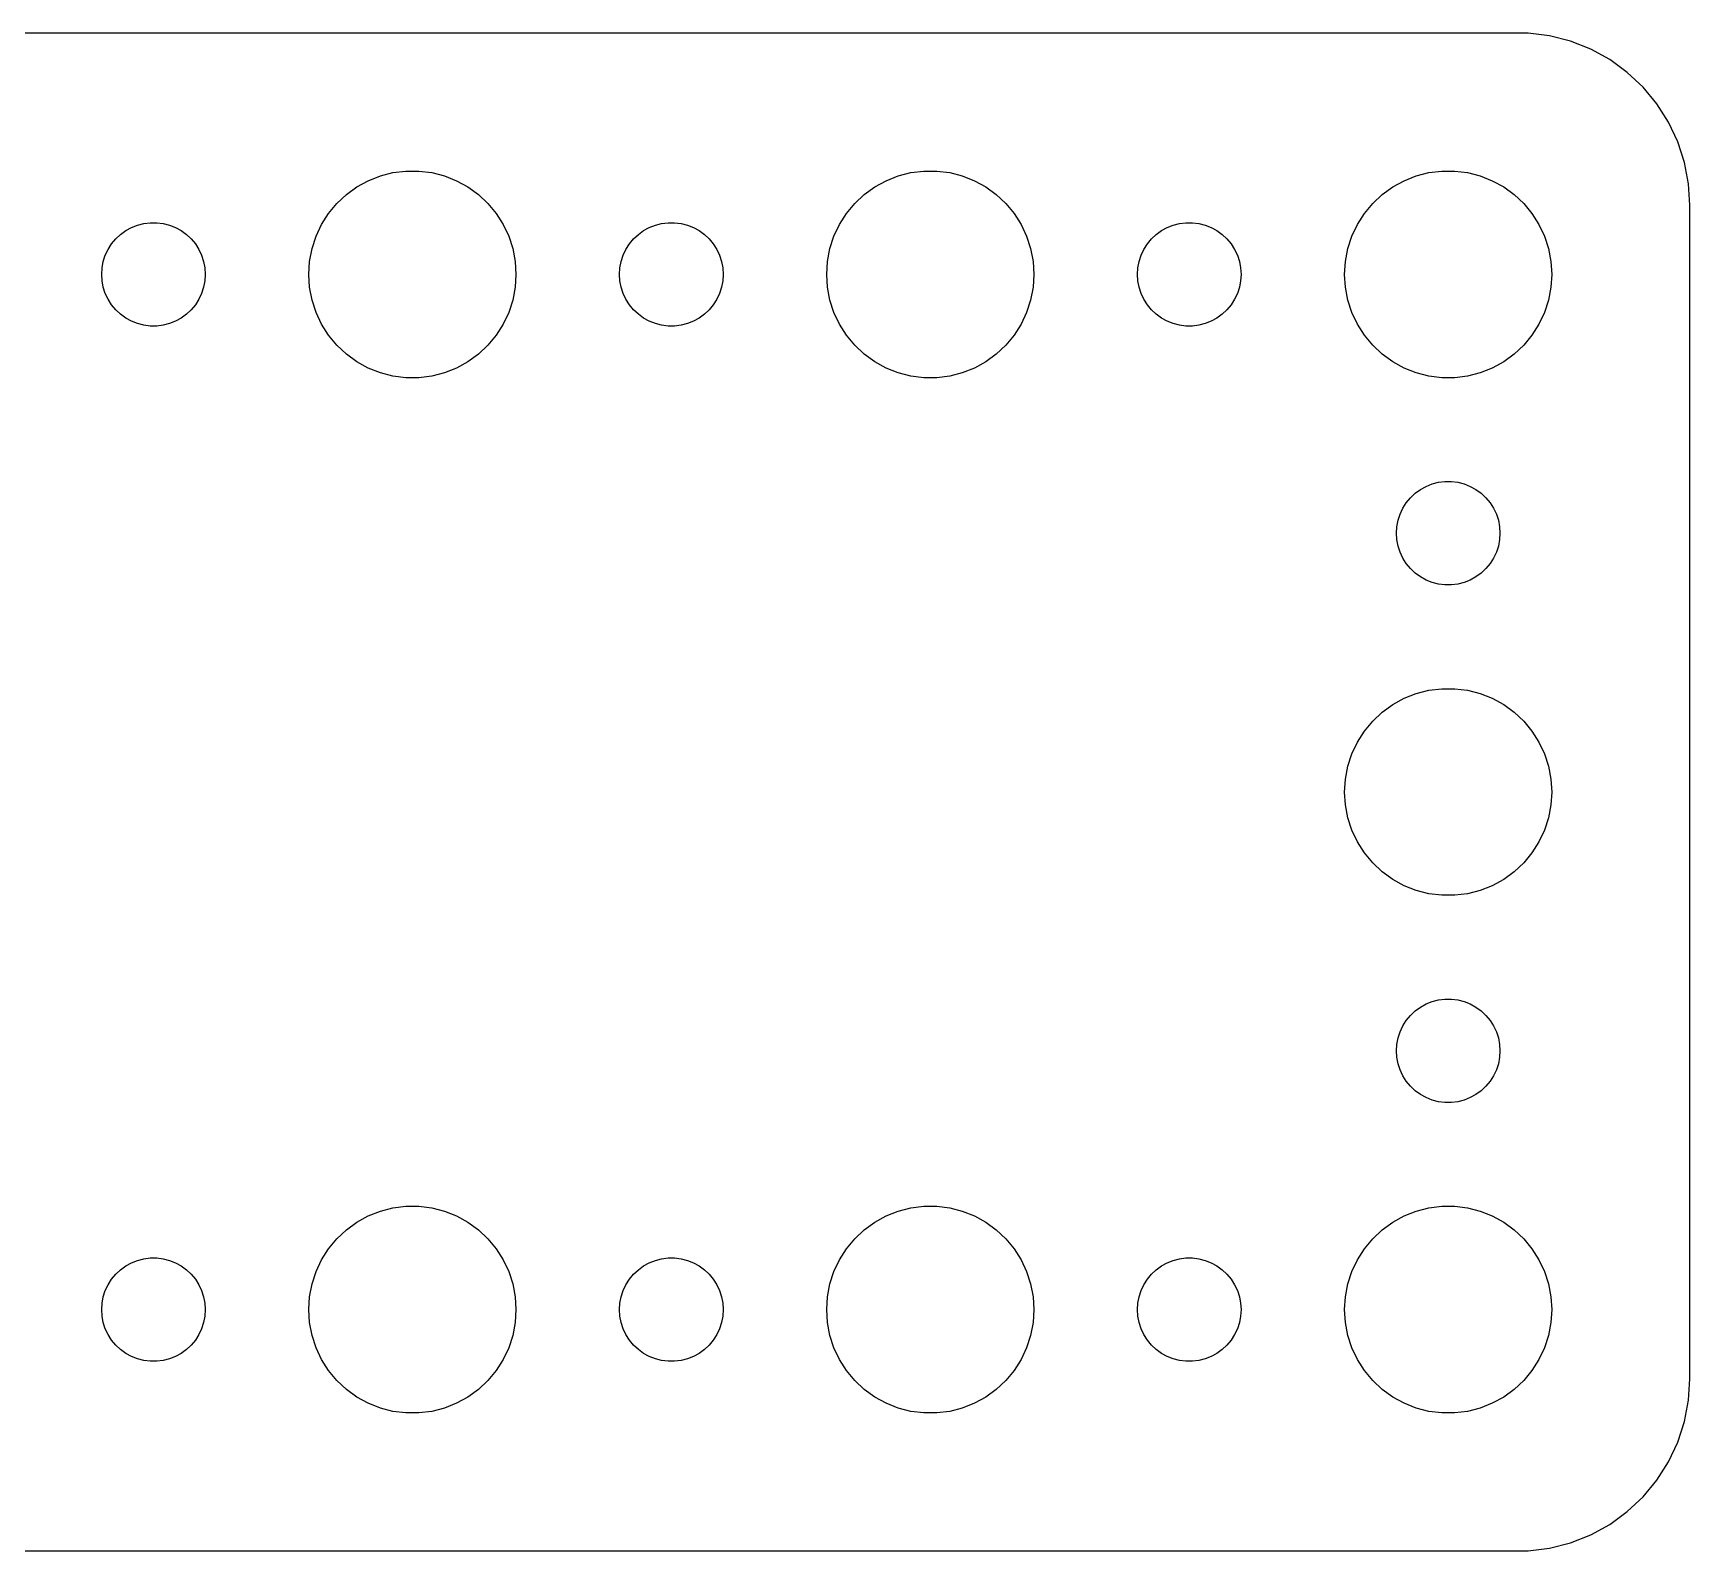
# Model space of a CAD drawing. Header units: metres. Extents: x -97 to 97, y -22 to 22.
# Drawn here: x 49.02 to 97, y -21.99 to 21.99 of the extents above; entities that cross this region are included whole.
import ezdxf

# ---------------------------------------------------------------- set-up
doc = ezdxf.new("R2010")
doc.units = ezdxf.units.M

msp = doc.modelspace()

# ---------------------------------------------------------------- linework, layer by layer
for p, q in [((92.3139, 21.9901), (-92.3139, 21.9901)), ((92.9369, 21.9114), (92.3139, 21.9901)), ((93.5451, 21.7553), (92.9369, 21.9114)), ((94.1289, 21.5241), (93.5451, 21.7553)), ((94.6791, 21.2216), (94.1289, 21.5241)), ((95.1871, 20.8526), (94.6791, 21.2216)), ((95.6448, 20.4227), (95.1871, 20.8526)), ((96.0451, 19.9389), (95.6448, 20.4227)), ((96.3815, 19.4088), (96.0451, 19.9389)), ((96.6489, 18.8406), (96.3815, 19.4088)), ((96.8429, 18.2434), (96.6489, 18.8406)), ((96.9606, 17.6267), (96.8429, 18.2434)), ((58.7227, 17.7145), (59.0729, 17.8532)), ((59.0729, 17.8532), (59.4379, 17.9469)), ((59.4379, 17.9469), (59.8116, 17.9941)), ((59.8116, 17.9941), (60.1884, 17.9941)), ((60.1884, 17.9941), (60.5621, 17.9469)), ((60.5621, 17.9469), (60.927, 17.8532)), ((60.927, 17.8532), (61.2773, 17.7145)), ((73.7227, 17.7145), (74.073, 17.8532)), ((74.073, 17.8532), (74.4379, 17.9469)), ((74.4379, 17.9469), (74.8116, 17.9941)), ((74.8116, 17.9941), (75.1884, 17.9941)), ((75.1884, 17.9941), (75.5621, 17.9469)), ((75.5621, 17.9469), (75.927, 17.8532)), ((75.927, 17.8532), (76.2773, 17.7145)), ((88.7227, 17.7145), (89.073, 17.8532)), ((89.073, 17.8532), (89.4379, 17.9469)), ((89.4379, 17.9469), (89.8116, 17.9941)), ((89.8116, 17.9941), (90.1884, 17.9941)), ((90.1884, 17.9941), (90.5621, 17.9469)), ((90.5621, 17.9469), (90.927, 17.8532)), ((90.927, 17.8532), (91.2773, 17.7145)), ((57.8131, 17.0536), (58.0877, 17.3115)), ((58.0877, 17.3115), (58.3925, 17.533)), ((58.3925, 17.533), (58.7227, 17.7145)), ((61.2773, 17.7145), (61.6075, 17.533)), ((61.6075, 17.533), (61.9123, 17.3115)), ((61.9123, 17.3115), (62.1869, 17.0536)), ((72.8131, 17.0536), (73.0877, 17.3115)), ((73.0877, 17.3115), (73.3925, 17.533)), ((73.3925, 17.533), (73.7227, 17.7145)), ((76.2773, 17.7145), (76.6075, 17.533)), ((76.6075, 17.533), (76.9123, 17.3115)), ((76.9123, 17.3115), (77.1869, 17.0536)), ((87.8131, 17.0536), (88.0877, 17.3115)), ((88.0877, 17.3115), (88.3925, 17.533)), ((88.3925, 17.533), (88.7227, 17.7145)), ((91.2773, 17.7145), (91.6075, 17.533)), ((91.6075, 17.533), (91.9123, 17.3115)), ((91.9123, 17.3115), (92.1869, 17.0536)), ((97, 17), (96.9606, 17.6267)), ((57.5729, 16.7634), (57.8131, 17.0536)), ((62.1869, 17.0536), (62.427, 16.7634)), ((72.573, 16.7634), (72.8131, 17.0536)), ((77.1869, 17.0536), (77.427, 16.7634)), ((87.573, 16.7634), (87.8131, 17.0536)), ((92.1869, 17.0536), (92.427, 16.7634)), ((97, -17), (97, 17)), ((51.6963, 16.2665), (51.8613, 16.3572)), ((51.8613, 16.3572), (52.0365, 16.4266)), ((52.0365, 16.4266), (52.2189, 16.4734)), ((52.2189, 16.4734), (52.4058, 16.497)), ((52.4058, 16.497), (52.5942, 16.497)), ((52.5942, 16.497), (52.7811, 16.4734)), ((52.7811, 16.4734), (52.9635, 16.4266)), ((52.9635, 16.4266), (53.1387, 16.3572)), ((53.1387, 16.3572), (53.3037, 16.2665)), ((57.2107, 16.1044), (57.3711, 16.4453)), ((57.3711, 16.4453), (57.5729, 16.7634)), ((62.427, 16.7634), (62.6289, 16.4453)), ((62.6289, 16.4453), (62.7893, 16.1044)), ((66.6963, 16.2665), (66.8613, 16.3572)), ((66.8613, 16.3572), (67.0365, 16.4266)), ((67.0365, 16.4266), (67.2189, 16.4734)), ((67.2189, 16.4734), (67.4058, 16.497)), ((67.4058, 16.497), (67.5942, 16.497)), ((67.5942, 16.497), (67.7811, 16.4734)), ((67.7811, 16.4734), (67.9635, 16.4266)), ((67.9635, 16.4266), (68.1387, 16.3572)), ((68.1387, 16.3572), (68.3037, 16.2665)), ((72.2107, 16.1044), (72.3711, 16.4453)), ((72.3711, 16.4453), (72.573, 16.7634)), ((77.427, 16.7634), (77.6289, 16.4453)), ((77.6289, 16.4453), (77.7893, 16.1044)), ((81.6963, 16.2665), (81.8613, 16.3572)), ((81.8613, 16.3572), (82.0365, 16.4266)), ((82.0365, 16.4266), (82.2189, 16.4734)), ((82.2189, 16.4734), (82.4058, 16.497)), ((82.4058, 16.497), (82.5942, 16.497)), ((82.5942, 16.497), (82.7811, 16.4734)), ((82.7811, 16.4734), (82.9635, 16.4266)), ((82.9635, 16.4266), (83.1387, 16.3572)), ((83.1387, 16.3572), (83.3037, 16.2665)), ((87.2107, 16.1044), (87.3711, 16.4453)), ((87.3711, 16.4453), (87.573, 16.7634)), ((92.427, 16.7634), (92.6289, 16.4453)), ((92.6289, 16.4453), (92.7893, 16.1044)), ((51.1855, 15.7226), (51.2865, 15.8817)), ((51.2865, 15.8817), (51.4065, 16.0268)), ((51.4065, 16.0268), (51.5439, 16.1558)), ((51.5439, 16.1558), (51.6963, 16.2665)), ((53.3037, 16.2665), (53.4561, 16.1558)), ((53.4561, 16.1558), (53.5934, 16.0268)), ((53.5934, 16.0268), (53.7135, 15.8817)), ((53.7135, 15.8817), (53.8145, 15.7226)), ((57.0942, 15.7461), (57.2107, 16.1044)), ((62.7893, 16.1044), (62.9057, 15.7461)), ((66.1855, 15.7226), (66.2865, 15.8817)), ((66.2865, 15.8817), (66.4065, 16.0268)), ((66.4065, 16.0268), (66.5439, 16.1558)), ((66.5439, 16.1558), (66.6963, 16.2665)), ((68.3037, 16.2665), (68.4561, 16.1558)), ((68.4561, 16.1558), (68.5934, 16.0268)), ((68.5934, 16.0268), (68.7135, 15.8817)), ((68.7135, 15.8817), (68.8145, 15.7226)), ((72.0943, 15.7461), (72.2107, 16.1044)), ((77.7893, 16.1044), (77.9057, 15.7461)), ((81.1855, 15.7226), (81.2865, 15.8817)), ((81.2865, 15.8817), (81.4065, 16.0268)), ((81.4065, 16.0268), (81.5439, 16.1558)), ((81.5439, 16.1558), (81.6963, 16.2665)), ((83.3037, 16.2665), (83.4561, 16.1558)), ((83.4561, 16.1558), (83.5934, 16.0268)), ((83.5934, 16.0268), (83.7135, 15.8817)), ((83.7135, 15.8817), (83.8145, 15.7226)), ((87.0943, 15.7461), (87.2107, 16.1044)), ((92.7893, 16.1044), (92.9057, 15.7461)), ((51.0118, 15.188), (51.0471, 15.373)), ((51.0471, 15.373), (51.1053, 15.5522)), ((51.1053, 15.5522), (51.1855, 15.7226)), ((53.8145, 15.7226), (53.8947, 15.5522)), ((53.8947, 15.5522), (53.9529, 15.373)), ((53.9529, 15.373), (53.9882, 15.188)), ((57, 15), (57.0237, 15.376)), ((57.0237, 15.376), (57.0942, 15.7461)), ((62.9057, 15.7461), (62.9763, 15.376)), ((62.9763, 15.376), (63, 15)), ((66.0118, 15.188), (66.0471, 15.373)), ((66.0471, 15.373), (66.1053, 15.5522)), ((66.1053, 15.5522), (66.1855, 15.7226)), ((68.8145, 15.7226), (68.8947, 15.5522)), ((68.8947, 15.5522), (68.9529, 15.373)), ((68.9529, 15.373), (68.9882, 15.188)), ((72, 15), (72.0237, 15.376)), ((72.0237, 15.376), (72.0943, 15.7461)), ((77.9057, 15.7461), (77.9763, 15.376)), ((77.9763, 15.376), (78, 15)), ((81.0118, 15.188), (81.0471, 15.373)), ((81.0471, 15.373), (81.1053, 15.5522)), ((81.1053, 15.5522), (81.1855, 15.7226)), ((83.8145, 15.7226), (83.8947, 15.5522)), ((83.8947, 15.5522), (83.9529, 15.373)), ((83.9529, 15.373), (83.9882, 15.188)), ((87, 15), (87.0237, 15.376)), ((87.0237, 15.376), (87.0943, 15.7461)), ((92.9057, 15.7461), (92.9763, 15.376)), ((92.9763, 15.376), (93, 15)), ((51, 15), (51.0118, 15.188)), ((51.0118, 14.812), (51, 15)), ((53.9882, 15.188), (54, 15)), ((54, 15), (53.9882, 14.812)), ((57.0237, 14.624), (57, 15)), ((63, 15), (62.9763, 14.624)), ((66, 15), (66.0118, 15.188)), ((66.0118, 14.812), (66, 15)), ((68.9882, 15.188), (69, 15)), ((69, 15), (68.9882, 14.812)), ((72.0237, 14.624), (72, 15)), ((78, 15), (77.9763, 14.624)), ((81, 15), (81.0118, 15.188)), ((81.0118, 14.812), (81, 15)), ((83.9882, 15.188), (84, 15)), ((84, 15), (83.9882, 14.812)), ((87.0237, 14.624), (87, 15)), ((93, 15), (92.9763, 14.624)), ((51.0471, 14.627), (51.0118, 14.812)), ((51.1053, 14.4478), (51.0471, 14.627)), ((51.1855, 14.2774), (51.1053, 14.4478)), ((53.8947, 14.4478), (53.8145, 14.2774)), ((53.9529, 14.627), (53.8947, 14.4478)), ((53.9882, 14.812), (53.9529, 14.627)), ((57.0942, 14.2539), (57.0237, 14.624)), ((62.9763, 14.624), (62.9057, 14.2539)), ((66.0471, 14.627), (66.0118, 14.812)), ((66.1053, 14.4478), (66.0471, 14.627)), ((66.1855, 14.2774), (66.1053, 14.4478)), ((68.8947, 14.4478), (68.8145, 14.2774)), ((68.9529, 14.627), (68.8947, 14.4478)), ((68.9882, 14.812), (68.9529, 14.627)), ((72.0943, 14.2539), (72.0237, 14.624)), ((77.9763, 14.624), (77.9057, 14.2539)), ((81.0471, 14.627), (81.0118, 14.812)), ((81.1053, 14.4478), (81.0471, 14.627)), ((81.1855, 14.2774), (81.1053, 14.4478)), ((83.8947, 14.4478), (83.8145, 14.2774)), ((83.9529, 14.627), (83.8947, 14.4478)), ((83.9882, 14.812), (83.9529, 14.627)), ((87.0943, 14.2539), (87.0237, 14.624)), ((92.9763, 14.624), (92.9057, 14.2539)), ((51.2865, 14.1183), (51.1855, 14.2774)), ((51.4065, 13.9732), (51.2865, 14.1183)), ((51.5439, 13.8442), (51.4065, 13.9732)), ((53.5934, 13.9732), (53.4561, 13.8442)), ((53.7135, 14.1183), (53.5934, 13.9732)), ((53.8145, 14.2774), (53.7135, 14.1183)), ((57.2107, 13.8956), (57.0942, 14.2539)), ((62.9057, 14.2539), (62.7893, 13.8956)), ((66.2865, 14.1183), (66.1855, 14.2774)), ((66.4065, 13.9732), (66.2865, 14.1183)), ((66.5439, 13.8442), (66.4065, 13.9732)), ((68.5934, 13.9732), (68.4561, 13.8442)), ((68.7135, 14.1183), (68.5934, 13.9732)), ((68.8145, 14.2774), (68.7135, 14.1183)), ((72.2107, 13.8956), (72.0943, 14.2539)), ((77.9057, 14.2539), (77.7893, 13.8956)), ((81.2865, 14.1183), (81.1855, 14.2774)), ((81.4065, 13.9732), (81.2865, 14.1183)), ((81.5439, 13.8442), (81.4065, 13.9732)), ((83.5934, 13.9732), (83.4561, 13.8442)), ((83.7135, 14.1183), (83.5934, 13.9732)), ((83.8145, 14.2774), (83.7135, 14.1183)), ((87.2107, 13.8956), (87.0943, 14.2539)), ((92.9057, 14.2539), (92.7893, 13.8956)), ((51.6963, 13.7335), (51.5439, 13.8442)), ((51.8613, 13.6427), (51.6963, 13.7335)), ((52.0365, 13.5734), (51.8613, 13.6427)), ((52.2189, 13.5266), (52.0365, 13.5734)), ((52.4058, 13.5029), (52.2189, 13.5266)), ((52.5942, 13.5029), (52.4058, 13.5029)), ((52.7811, 13.5266), (52.5942, 13.5029)), ((52.9635, 13.5734), (52.7811, 13.5266)), ((53.1387, 13.6427), (52.9635, 13.5734)), ((53.3037, 13.7335), (53.1387, 13.6427)), ((53.4561, 13.8442), (53.3037, 13.7335)), ((57.3711, 13.5547), (57.2107, 13.8956)), ((57.5729, 13.2366), (57.3711, 13.5547)), ((62.6289, 13.5547), (62.427, 13.2366)), ((62.7893, 13.8956), (62.6289, 13.5547)), ((66.6963, 13.7335), (66.5439, 13.8442)), ((66.8613, 13.6427), (66.6963, 13.7335)), ((67.0365, 13.5734), (66.8613, 13.6427)), ((67.2189, 13.5266), (67.0365, 13.5734)), ((67.4058, 13.5029), (67.2189, 13.5266)), ((67.5942, 13.5029), (67.4058, 13.5029)), ((67.7811, 13.5266), (67.5942, 13.5029)), ((67.9635, 13.5734), (67.7811, 13.5266)), ((68.1387, 13.6427), (67.9635, 13.5734)), ((68.3037, 13.7335), (68.1387, 13.6427)), ((68.4561, 13.8442), (68.3037, 13.7335)), ((72.3711, 13.5547), (72.2107, 13.8956)), ((72.573, 13.2366), (72.3711, 13.5547)), ((77.6289, 13.5547), (77.427, 13.2366)), ((77.7893, 13.8956), (77.6289, 13.5547)), ((81.6963, 13.7335), (81.5439, 13.8442)), ((81.8613, 13.6427), (81.6963, 13.7335)), ((82.0365, 13.5734), (81.8613, 13.6427)), ((82.2189, 13.5266), (82.0365, 13.5734)), ((82.4058, 13.5029), (82.2189, 13.5266)), ((82.5942, 13.5029), (82.4058, 13.5029)), ((82.7811, 13.5266), (82.5942, 13.5029)), ((82.9635, 13.5734), (82.7811, 13.5266)), ((83.1387, 13.6427), (82.9635, 13.5734)), ((83.3037, 13.7335), (83.1387, 13.6427)), ((83.4561, 13.8442), (83.3037, 13.7335)), ((87.3711, 13.5547), (87.2107, 13.8956)), ((87.573, 13.2366), (87.3711, 13.5547)), ((92.6289, 13.5547), (92.427, 13.2366)), ((92.7893, 13.8956), (92.6289, 13.5547)), ((57.8131, 12.9464), (57.5729, 13.2366)), ((62.427, 13.2366), (62.1869, 12.9464)), ((72.8131, 12.9464), (72.573, 13.2366)), ((77.427, 13.2366), (77.1869, 12.9464)), ((87.8131, 12.9464), (87.573, 13.2366)), ((92.427, 13.2366), (92.1869, 12.9464)), ((58.0877, 12.6884), (57.8131, 12.9464)), ((58.3925, 12.467), (58.0877, 12.6884)), ((61.9123, 12.6884), (61.6075, 12.467)), ((62.1869, 12.9464), (61.9123, 12.6884)), ((73.0877, 12.6884), (72.8131, 12.9464)), ((73.3925, 12.467), (73.0877, 12.6884)), ((76.9123, 12.6884), (76.6075, 12.467)), ((77.1869, 12.9464), (76.9123, 12.6884)), ((88.0877, 12.6884), (87.8131, 12.9464)), ((88.3925, 12.467), (88.0877, 12.6884)), ((91.9123, 12.6884), (91.6075, 12.467)), ((92.1869, 12.9464), (91.9123, 12.6884)), ((58.7227, 12.2855), (58.3925, 12.467)), ((59.0729, 12.1468), (58.7227, 12.2855)), ((59.4379, 12.0531), (59.0729, 12.1468)), ((59.8116, 12.0059), (59.4379, 12.0531)), ((60.1884, 12.0059), (59.8116, 12.0059)), ((60.5621, 12.0531), (60.1884, 12.0059)), ((60.927, 12.1468), (60.5621, 12.0531)), ((61.2773, 12.2855), (60.927, 12.1468)), ((61.6075, 12.467), (61.2773, 12.2855)), ((73.7227, 12.2855), (73.3925, 12.467)), ((74.073, 12.1468), (73.7227, 12.2855)), ((74.4379, 12.0531), (74.073, 12.1468)), ((74.8116, 12.0059), (74.4379, 12.0531)), ((75.1884, 12.0059), (74.8116, 12.0059)), ((75.5621, 12.0531), (75.1884, 12.0059)), ((75.927, 12.1468), (75.5621, 12.0531)), ((76.2773, 12.2855), (75.927, 12.1468)), ((76.6075, 12.467), (76.2773, 12.2855)), ((88.7227, 12.2855), (88.3925, 12.467)), ((89.073, 12.1468), (88.7227, 12.2855)), ((89.4379, 12.0531), (89.073, 12.1468)), ((89.8116, 12.0059), (89.4379, 12.0531)), ((90.1884, 12.0059), (89.8116, 12.0059)), ((90.5621, 12.0531), (90.1884, 12.0059)), ((90.927, 12.1468), (90.5621, 12.0531)), ((91.2773, 12.2855), (90.927, 12.1468)), ((91.6075, 12.467), (91.2773, 12.2855)), ((88.9065, 8.52681), (89.0439, 8.65576)), ((89.0439, 8.65576), (89.1963, 8.76648)), ((89.1963, 8.76648), (89.3613, 8.85724)), ((89.3613, 8.85724), (89.5365, 8.92657)), ((89.5365, 8.92657), (89.7189, 8.97342)), ((89.7189, 8.97342), (89.9058, 8.99704)), ((89.9058, 8.99704), (90.0942, 8.99704)), ((90.0942, 8.99704), (90.2811, 8.97342)), ((90.2811, 8.97342), (90.4635, 8.92657)), ((90.4635, 8.92657), (90.6387, 8.85724)), ((90.6387, 8.85724), (90.8037, 8.76648)), ((90.8037, 8.76648), (90.9561, 8.65576)), ((90.9561, 8.65576), (91.0934, 8.52681)), ((88.6053, 8.05219), (88.6855, 8.22263)), ((88.6855, 8.22263), (88.7865, 8.38167)), ((88.7865, 8.38167), (88.9065, 8.52681)), ((91.0934, 8.52681), (91.2135, 8.38167)), ((91.2135, 8.38167), (91.3145, 8.22263)), ((91.3145, 8.22263), (91.3947, 8.05219)), ((88.5, 7.5), (88.5118, 7.68799)), ((88.5118, 7.68799), (88.5471, 7.87303)), ((88.5471, 7.87303), (88.6053, 8.05219)), ((91.3947, 8.05219), (91.4529, 7.87303)), ((91.4529, 7.87303), (91.4882, 7.68799)), ((91.4882, 7.68799), (91.5, 7.5)), ((88.5118, 7.312), (88.5, 7.5)), ((88.5471, 7.12695), (88.5118, 7.312)), ((91.4882, 7.312), (91.4529, 7.12695)), ((91.5, 7.5), (91.4882, 7.312)), ((88.6053, 6.9478), (88.5471, 7.12695)), ((88.6855, 6.77736), (88.6053, 6.9478)), ((88.7865, 6.61832), (88.6855, 6.77736)), ((91.3145, 6.77736), (91.2135, 6.61832)), ((91.3947, 6.9478), (91.3145, 6.77736)), ((91.4529, 7.12695), (91.3947, 6.9478)), ((88.9065, 6.47318), (88.7865, 6.61832)), ((89.0439, 6.34422), (88.9065, 6.47318)), ((89.1963, 6.23351), (89.0439, 6.34422)), ((90.9561, 6.34422), (90.8037, 6.23351)), ((91.0934, 6.47318), (90.9561, 6.34422)), ((91.2135, 6.61832), (91.0934, 6.47318)), ((89.3613, 6.14275), (89.1963, 6.23351)), ((89.5365, 6.07341), (89.3613, 6.14275)), ((89.7189, 6.02657), (89.5365, 6.07341)), ((89.9058, 6.00294), (89.7189, 6.02657)), ((90.0942, 6.00294), (89.9058, 6.00294)), ((90.2811, 6.02657), (90.0942, 6.00294)), ((90.4635, 6.07341), (90.2811, 6.02657)), ((90.6387, 6.14275), (90.4635, 6.07341)), ((90.8037, 6.23351), (90.6387, 6.14275)), ((89.073, 2.85316), (89.4379, 2.94685)), ((89.4379, 2.94685), (89.8116, 2.99408)), ((89.8116, 2.99408), (90.1884, 2.99408)), ((90.1884, 2.99408), (90.5621, 2.94685)), ((90.5621, 2.94685), (90.927, 2.85316)), ((88.0877, 2.31154), (88.3925, 2.53297)), ((88.3925, 2.53297), (88.7227, 2.71448)), ((88.7227, 2.71448), (89.073, 2.85316)), ((90.927, 2.85316), (91.2773, 2.71448)), ((91.2773, 2.71448), (91.6075, 2.53297)), ((91.6075, 2.53297), (91.9123, 2.31154)), ((87.573, 1.76335), (87.8131, 2.05363)), ((87.8131, 2.05363), (88.0877, 2.31154)), ((91.9123, 2.31154), (92.1869, 2.05363)), ((92.1869, 2.05363), (92.427, 1.76335)), ((87.2107, 1.10437), (87.3711, 1.44525)), ((87.3711, 1.44525), (87.573, 1.76335)), ((92.427, 1.76335), (92.6289, 1.44525)), ((92.6289, 1.44525), (92.7893, 1.10437)), ((87.0943, 0.74606), (87.2107, 1.10437)), ((92.7893, 1.10437), (92.9057, 0.74606)), ((87.0237, 0.37599), (87.0943, 0.74606)), ((92.9057, 0.74606), (92.9763, 0.37599)), ((87, 0), (87.0237, 0.37599)), ((87.0237, -0.37599), (87, 0)), ((92.9763, 0.37599), (93, 0)), ((93, 0), (92.9763, -0.37599)), ((87.0943, -0.74606), (87.0237, -0.37599)), ((92.9763, -0.37599), (92.9057, -0.74606)), ((87.2107, -1.10437), (87.0943, -0.74606)), ((92.9057, -0.74606), (92.7893, -1.10437)), ((87.3711, -1.44525), (87.2107, -1.10437)), ((92.7893, -1.10437), (92.6289, -1.44525)), ((87.573, -1.76335), (87.3711, -1.44525)), ((87.8131, -2.05363), (87.573, -1.76335)), ((92.427, -1.76335), (92.1869, -2.05363)), ((92.6289, -1.44525), (92.427, -1.76335)), ((88.0877, -2.31154), (87.8131, -2.05363)), ((88.3925, -2.53297), (88.0877, -2.31154)), ((91.9123, -2.31154), (91.6075, -2.53297)), ((92.1869, -2.05363), (91.9123, -2.31154)), ((88.7227, -2.71448), (88.3925, -2.53297)), ((89.073, -2.85316), (88.7227, -2.71448)), ((89.4379, -2.94685), (89.073, -2.85316)), ((90.927, -2.85316), (90.5621, -2.94685)), ((91.2773, -2.71448), (90.927, -2.85316)), ((91.6075, -2.53297), (91.2773, -2.71448)), ((89.8116, -2.99408), (89.4379, -2.94685)), ((90.1884, -2.99408), (89.8116, -2.99408)), ((90.5621, -2.94685), (90.1884, -2.99408)), ((89.0439, -6.34422), (89.1963, -6.23351)), ((89.1963, -6.23351), (89.3613, -6.14275)), ((89.3613, -6.14275), (89.5365, -6.07341)), ((89.5365, -6.07341), (89.7189, -6.02657)), ((89.7189, -6.02657), (89.9058, -6.00294)), ((89.9058, -6.00294), (90.0942, -6.00294)), ((90.0942, -6.00294), (90.2811, -6.02657)), ((90.2811, -6.02657), (90.4635, -6.07341)), ((90.4635, -6.07341), (90.6387, -6.14275)), ((90.6387, -6.14275), (90.8037, -6.23351)), ((90.8037, -6.23351), (90.9561, -6.34422)), ((88.6855, -6.77736), (88.7865, -6.61832)), ((88.7865, -6.61832), (88.9065, -6.47318)), ((88.9065, -6.47318), (89.0439, -6.34422)), ((90.9561, -6.34422), (91.0934, -6.47318)), ((91.0934, -6.47318), (91.2135, -6.61832)), ((91.2135, -6.61832), (91.3145, -6.77736)), ((88.5118, -7.312), (88.5471, -7.12695)), ((88.5471, -7.12695), (88.6053, -6.9478)), ((88.6053, -6.9478), (88.6855, -6.77736)), ((91.3145, -6.77736), (91.3947, -6.9478)), ((91.3947, -6.9478), (91.4529, -7.12695)), ((91.4529, -7.12695), (91.4882, -7.312)), ((88.5, -7.5), (88.5118, -7.312)), ((88.5118, -7.68799), (88.5, -7.5)), ((91.4882, -7.312), (91.5, -7.5)), ((91.5, -7.5), (91.4882, -7.68799)), ((88.5471, -7.87303), (88.5118, -7.68799)), ((88.6053, -8.05219), (88.5471, -7.87303)), ((88.6855, -8.22263), (88.6053, -8.05219)), ((91.3947, -8.05219), (91.3145, -8.22263)), ((91.4529, -7.87303), (91.3947, -8.05219)), ((91.4882, -7.68799), (91.4529, -7.87303)), ((88.7865, -8.38167), (88.6855, -8.22263)), ((88.9065, -8.52681), (88.7865, -8.38167)), ((89.0439, -8.65576), (88.9065, -8.52681)), ((91.0934, -8.52681), (90.9561, -8.65576)), ((91.2135, -8.38167), (91.0934, -8.52681)), ((91.3145, -8.22263), (91.2135, -8.38167)), ((89.1963, -8.76648), (89.0439, -8.65576)), ((89.3613, -8.85724), (89.1963, -8.76648)), ((89.5365, -8.92657), (89.3613, -8.85724)), ((89.7189, -8.97342), (89.5365, -8.92657)), ((89.9058, -8.99704), (89.7189, -8.97342)), ((90.0942, -8.99704), (89.9058, -8.99704)), ((90.2811, -8.97342), (90.0942, -8.99704)), ((90.4635, -8.92657), (90.2811, -8.97342)), ((90.6387, -8.85724), (90.4635, -8.92657)), ((90.8037, -8.76648), (90.6387, -8.85724)), ((90.9561, -8.65576), (90.8037, -8.76648)), ((58.0877, -12.6884), (58.3925, -12.467)), ((58.3925, -12.467), (58.7227, -12.2855)), ((58.7227, -12.2855), (59.0729, -12.1468)), ((59.0729, -12.1468), (59.4379, -12.0531)), ((59.4379, -12.0531), (59.8116, -12.0059)), ((59.8116, -12.0059), (60.1884, -12.0059)), ((60.1884, -12.0059), (60.5621, -12.0531)), ((60.5621, -12.0531), (60.927, -12.1468)), ((60.927, -12.1468), (61.2773, -12.2855)), ((61.2773, -12.2855), (61.6075, -12.467)), ((61.6075, -12.467), (61.9123, -12.6884)), ((73.0877, -12.6884), (73.3925, -12.467)), ((73.3925, -12.467), (73.7227, -12.2855)), ((73.7227, -12.2855), (74.073, -12.1468)), ((74.073, -12.1468), (74.4379, -12.0531)), ((74.4379, -12.0531), (74.8116, -12.0059)), ((74.8116, -12.0059), (75.1884, -12.0059)), ((75.1884, -12.0059), (75.5621, -12.0531)), ((75.5621, -12.0531), (75.927, -12.1468)), ((75.927, -12.1468), (76.2773, -12.2855)), ((76.2773, -12.2855), (76.6075, -12.467)), ((76.6075, -12.467), (76.9123, -12.6884)), ((88.0877, -12.6884), (88.3925, -12.467)), ((88.3925, -12.467), (88.7227, -12.2855)), ((88.7227, -12.2855), (89.073, -12.1468)), ((89.073, -12.1468), (89.4379, -12.0531)), ((89.4379, -12.0531), (89.8116, -12.0059)), ((89.8116, -12.0059), (90.1884, -12.0059)), ((90.1884, -12.0059), (90.5621, -12.0531)), ((90.5621, -12.0531), (90.927, -12.1468)), ((90.927, -12.1468), (91.2773, -12.2855)), ((91.2773, -12.2855), (91.6075, -12.467)), ((91.6075, -12.467), (91.9123, -12.6884)), ((57.5729, -13.2366), (57.8131, -12.9464)), ((57.8131, -12.9464), (58.0877, -12.6884)), ((61.9123, -12.6884), (62.1869, -12.9464)), ((62.1869, -12.9464), (62.427, -13.2366)), ((72.573, -13.2366), (72.8131, -12.9464)), ((72.8131, -12.9464), (73.0877, -12.6884)), ((76.9123, -12.6884), (77.1869, -12.9464)), ((77.1869, -12.9464), (77.427, -13.2366)), ((87.573, -13.2366), (87.8131, -12.9464)), ((87.8131, -12.9464), (88.0877, -12.6884)), ((91.9123, -12.6884), (92.1869, -12.9464)), ((92.1869, -12.9464), (92.427, -13.2366)), ((57.3711, -13.5547), (57.5729, -13.2366)), ((62.427, -13.2366), (62.6289, -13.5547)), ((72.3711, -13.5547), (72.573, -13.2366)), ((77.427, -13.2366), (77.6289, -13.5547)), ((87.3711, -13.5547), (87.573, -13.2366)), ((92.427, -13.2366), (92.6289, -13.5547)), ((51.4065, -13.9732), (51.5439, -13.8442)), ((51.5439, -13.8442), (51.6963, -13.7335)), ((51.6963, -13.7335), (51.8613, -13.6427)), ((51.8613, -13.6427), (52.0365, -13.5734)), ((52.0365, -13.5734), (52.2189, -13.5266)), ((52.2189, -13.5266), (52.4058, -13.5029)), ((52.4058, -13.5029), (52.5942, -13.5029)), ((52.5942, -13.5029), (52.7811, -13.5266)), ((52.7811, -13.5266), (52.9635, -13.5734)), ((52.9635, -13.5734), (53.1387, -13.6427)), ((53.1387, -13.6427), (53.3037, -13.7335)), ((53.3037, -13.7335), (53.4561, -13.8442)), ((53.4561, -13.8442), (53.5934, -13.9732)), ((57.0942, -14.2539), (57.2107, -13.8956)), ((57.2107, -13.8956), (57.3711, -13.5547)), ((62.6289, -13.5547), (62.7893, -13.8956)), ((62.7893, -13.8956), (62.9057, -14.2539)), ((66.4065, -13.9732), (66.5439, -13.8442)), ((66.5439, -13.8442), (66.6963, -13.7335)), ((66.6963, -13.7335), (66.8613, -13.6427)), ((66.8613, -13.6427), (67.0365, -13.5734)), ((67.0365, -13.5734), (67.2189, -13.5266)), ((67.2189, -13.5266), (67.4058, -13.5029)), ((67.4058, -13.5029), (67.5942, -13.5029)), ((67.5942, -13.5029), (67.7811, -13.5266)), ((67.7811, -13.5266), (67.9635, -13.5734)), ((67.9635, -13.5734), (68.1387, -13.6427)), ((68.1387, -13.6427), (68.3037, -13.7335)), ((68.3037, -13.7335), (68.4561, -13.8442)), ((68.4561, -13.8442), (68.5934, -13.9732)), ((72.0943, -14.2539), (72.2107, -13.8956)), ((72.2107, -13.8956), (72.3711, -13.5547)), ((77.6289, -13.5547), (77.7893, -13.8956)), ((77.7893, -13.8956), (77.9057, -14.2539)), ((81.4065, -13.9732), (81.5439, -13.8442)), ((81.5439, -13.8442), (81.6963, -13.7335)), ((81.6963, -13.7335), (81.8613, -13.6427)), ((81.8613, -13.6427), (82.0365, -13.5734)), ((82.0365, -13.5734), (82.2189, -13.5266)), ((82.2189, -13.5266), (82.4058, -13.5029)), ((82.4058, -13.5029), (82.5942, -13.5029)), ((82.5942, -13.5029), (82.7811, -13.5266)), ((82.7811, -13.5266), (82.9635, -13.5734)), ((82.9635, -13.5734), (83.1387, -13.6427)), ((83.1387, -13.6427), (83.3037, -13.7335)), ((83.3037, -13.7335), (83.4561, -13.8442)), ((83.4561, -13.8442), (83.5934, -13.9732)), ((87.0943, -14.2539), (87.2107, -13.8956)), ((87.2107, -13.8956), (87.3711, -13.5547)), ((92.6289, -13.5547), (92.7893, -13.8956)), ((92.7893, -13.8956), (92.9057, -14.2539)), ((51.1053, -14.4478), (51.1855, -14.2774)), ((51.1855, -14.2774), (51.2865, -14.1183)), ((51.2865, -14.1183), (51.4065, -13.9732)), ((53.5934, -13.9732), (53.7135, -14.1183)), ((53.7135, -14.1183), (53.8145, -14.2774)), ((53.8145, -14.2774), (53.8947, -14.4478)), ((57.0237, -14.624), (57.0942, -14.2539)), ((62.9057, -14.2539), (62.9763, -14.624)), ((66.1053, -14.4478), (66.1855, -14.2774)), ((66.1855, -14.2774), (66.2865, -14.1183)), ((66.2865, -14.1183), (66.4065, -13.9732)), ((68.5934, -13.9732), (68.7135, -14.1183)), ((68.7135, -14.1183), (68.8145, -14.2774)), ((68.8145, -14.2774), (68.8947, -14.4478)), ((72.0237, -14.624), (72.0943, -14.2539)), ((77.9057, -14.2539), (77.9763, -14.624)), ((81.1053, -14.4478), (81.1855, -14.2774)), ((81.1855, -14.2774), (81.2865, -14.1183)), ((81.2865, -14.1183), (81.4065, -13.9732)), ((83.5934, -13.9732), (83.7135, -14.1183)), ((83.7135, -14.1183), (83.8145, -14.2774)), ((83.8145, -14.2774), (83.8947, -14.4478)), ((87.0237, -14.624), (87.0943, -14.2539)), ((92.9057, -14.2539), (92.9763, -14.624)), ((51, -15), (51.0118, -14.812)), ((51.0118, -14.812), (51.0471, -14.627)), ((51.0471, -14.627), (51.1053, -14.4478)), ((53.8947, -14.4478), (53.9529, -14.627)), ((53.9529, -14.627), (53.9882, -14.812)), ((53.9882, -14.812), (54, -15)), ((57, -15), (57.0237, -14.624)), ((62.9763, -14.624), (63, -15)), ((66, -15), (66.0118, -14.812)), ((66.0118, -14.812), (66.0471, -14.627)), ((66.0471, -14.627), (66.1053, -14.4478)), ((68.8947, -14.4478), (68.9529, -14.627)), ((68.9529, -14.627), (68.9882, -14.812)), ((68.9882, -14.812), (69, -15)), ((72, -15), (72.0237, -14.624)), ((77.9763, -14.624), (78, -15)), ((81, -15), (81.0118, -14.812)), ((81.0118, -14.812), (81.0471, -14.627)), ((81.0471, -14.627), (81.1053, -14.4478)), ((83.8947, -14.4478), (83.9529, -14.627)), ((83.9529, -14.627), (83.9882, -14.812)), ((83.9882, -14.812), (84, -15)), ((87, -15), (87.0237, -14.624)), ((92.9763, -14.624), (93, -15)), ((51.0118, -15.188), (51, -15)), ((51.0471, -15.373), (51.0118, -15.188)), ((53.9882, -15.188), (53.9529, -15.373)), ((54, -15), (53.9882, -15.188)), ((57.0237, -15.376), (57, -15)), ((63, -15), (62.9763, -15.376)), ((66.0118, -15.188), (66, -15)), ((66.0471, -15.373), (66.0118, -15.188)), ((68.9882, -15.188), (68.9529, -15.373)), ((69, -15), (68.9882, -15.188)), ((72.0237, -15.376), (72, -15)), ((78, -15), (77.9763, -15.376)), ((81.0118, -15.188), (81, -15)), ((81.0471, -15.373), (81.0118, -15.188)), ((83.9882, -15.188), (83.9529, -15.373)), ((84, -15), (83.9882, -15.188)), ((87.0237, -15.376), (87, -15)), ((93, -15), (92.9763, -15.376)), ((51.1053, -15.5522), (51.0471, -15.373)), ((51.1855, -15.7226), (51.1053, -15.5522)), ((51.2865, -15.8817), (51.1855, -15.7226)), ((53.8145, -15.7226), (53.7135, -15.8817)), ((53.8947, -15.5522), (53.8145, -15.7226)), ((53.9529, -15.373), (53.8947, -15.5522)), ((57.0942, -15.7461), (57.0237, -15.376)), ((57.2107, -16.1044), (57.0942, -15.7461)), ((62.9057, -15.7461), (62.7893, -16.1044)), ((62.9763, -15.376), (62.9057, -15.7461)), ((66.1053, -15.5522), (66.0471, -15.373)), ((66.1855, -15.7226), (66.1053, -15.5522)), ((66.2865, -15.8817), (66.1855, -15.7226)), ((68.8145, -15.7226), (68.7135, -15.8817)), ((68.8947, -15.5522), (68.8145, -15.7226)), ((68.9529, -15.373), (68.8947, -15.5522)), ((72.0943, -15.7461), (72.0237, -15.376)), ((72.2107, -16.1044), (72.0943, -15.7461)), ((77.9057, -15.7461), (77.7893, -16.1044)), ((77.9763, -15.376), (77.9057, -15.7461)), ((81.1053, -15.5522), (81.0471, -15.373)), ((81.1855, -15.7226), (81.1053, -15.5522)), ((81.2865, -15.8817), (81.1855, -15.7226)), ((83.8145, -15.7226), (83.7135, -15.8817)), ((83.8947, -15.5522), (83.8145, -15.7226)), ((83.9529, -15.373), (83.8947, -15.5522)), ((87.0943, -15.7461), (87.0237, -15.376)), ((87.2107, -16.1044), (87.0943, -15.7461)), ((92.9057, -15.7461), (92.7893, -16.1044)), ((92.9763, -15.376), (92.9057, -15.7461)), ((51.4065, -16.0268), (51.2865, -15.8817)), ((51.5439, -16.1558), (51.4065, -16.0268)), ((51.6963, -16.2665), (51.5439, -16.1558)), ((51.8613, -16.3572), (51.6963, -16.2665)), ((53.3037, -16.2665), (53.1387, -16.3572)), ((53.4561, -16.1558), (53.3037, -16.2665)), ((53.5934, -16.0268), (53.4561, -16.1558)), ((53.7135, -15.8817), (53.5934, -16.0268)), ((57.3711, -16.4453), (57.2107, -16.1044)), ((62.7893, -16.1044), (62.6289, -16.4453)), ((66.4065, -16.0268), (66.2865, -15.8817)), ((66.5439, -16.1558), (66.4065, -16.0268)), ((66.6963, -16.2665), (66.5439, -16.1558)), ((66.8613, -16.3572), (66.6963, -16.2665)), ((68.3037, -16.2665), (68.1387, -16.3572)), ((68.4561, -16.1558), (68.3037, -16.2665)), ((68.5934, -16.0268), (68.4561, -16.1558)), ((68.7135, -15.8817), (68.5934, -16.0268)), ((72.3711, -16.4453), (72.2107, -16.1044)), ((77.7893, -16.1044), (77.6289, -16.4453)), ((81.4065, -16.0268), (81.2865, -15.8817)), ((81.5439, -16.1558), (81.4065, -16.0268)), ((81.6963, -16.2665), (81.5439, -16.1558)), ((81.8613, -16.3572), (81.6963, -16.2665)), ((83.3037, -16.2665), (83.1387, -16.3572)), ((83.4561, -16.1558), (83.3037, -16.2665)), ((83.5934, -16.0268), (83.4561, -16.1558)), ((83.7135, -15.8817), (83.5934, -16.0268)), ((87.3711, -16.4453), (87.2107, -16.1044)), ((92.7893, -16.1044), (92.6289, -16.4453)), ((52.0365, -16.4266), (51.8613, -16.3572)), ((52.2189, -16.4734), (52.0365, -16.4266)), ((52.4058, -16.497), (52.2189, -16.4734)), ((52.5942, -16.497), (52.4058, -16.497)), ((52.7811, -16.4734), (52.5942, -16.497)), ((52.9635, -16.4266), (52.7811, -16.4734)), ((53.1387, -16.3572), (52.9635, -16.4266)), ((57.5729, -16.7634), (57.3711, -16.4453)), ((57.8131, -17.0536), (57.5729, -16.7634)), ((62.427, -16.7634), (62.1869, -17.0536)), ((62.6289, -16.4453), (62.427, -16.7634)), ((67.0365, -16.4266), (66.8613, -16.3572)), ((67.2189, -16.4734), (67.0365, -16.4266)), ((67.4058, -16.497), (67.2189, -16.4734)), ((67.5942, -16.497), (67.4058, -16.497)), ((67.7811, -16.4734), (67.5942, -16.497)), ((67.9635, -16.4266), (67.7811, -16.4734)), ((68.1387, -16.3572), (67.9635, -16.4266)), ((72.573, -16.7634), (72.3711, -16.4453)), ((72.8131, -17.0536), (72.573, -16.7634)), ((77.427, -16.7634), (77.1869, -17.0536)), ((77.6289, -16.4453), (77.427, -16.7634)), ((82.0365, -16.4266), (81.8613, -16.3572)), ((82.2189, -16.4734), (82.0365, -16.4266)), ((82.4058, -16.497), (82.2189, -16.4734)), ((82.5942, -16.497), (82.4058, -16.497)), ((82.7811, -16.4734), (82.5942, -16.497)), ((82.9635, -16.4266), (82.7811, -16.4734)), ((83.1387, -16.3572), (82.9635, -16.4266)), ((87.573, -16.7634), (87.3711, -16.4453)), ((87.8131, -17.0536), (87.573, -16.7634)), ((92.427, -16.7634), (92.1869, -17.0536)), ((92.6289, -16.4453), (92.427, -16.7634)), ((58.0877, -17.3115), (57.8131, -17.0536)), ((62.1869, -17.0536), (61.9123, -17.3115)), ((73.0877, -17.3115), (72.8131, -17.0536)), ((77.1869, -17.0536), (76.9123, -17.3115)), ((88.0877, -17.3115), (87.8131, -17.0536)), ((92.1869, -17.0536), (91.9123, -17.3115)), ((96.9606, -17.6267), (97, -17)), ((58.3925, -17.533), (58.0877, -17.3115)), ((58.7227, -17.7145), (58.3925, -17.533)), ((59.0729, -17.8532), (58.7227, -17.7145)), ((61.2773, -17.7145), (60.927, -17.8532)), ((61.6075, -17.533), (61.2773, -17.7145)), ((61.9123, -17.3115), (61.6075, -17.533)), ((73.3925, -17.533), (73.0877, -17.3115)), ((73.7227, -17.7145), (73.3925, -17.533)), ((74.073, -17.8532), (73.7227, -17.7145)), ((76.2773, -17.7145), (75.927, -17.8532)), ((76.6075, -17.533), (76.2773, -17.7145)), ((76.9123, -17.3115), (76.6075, -17.533)), ((88.3925, -17.533), (88.0877, -17.3115)), ((88.7227, -17.7145), (88.3925, -17.533)), ((89.073, -17.8532), (88.7227, -17.7145)), ((91.2773, -17.7145), (90.927, -17.8532)), ((91.6075, -17.533), (91.2773, -17.7145)), ((91.9123, -17.3115), (91.6075, -17.533)), ((96.8429, -18.2434), (96.9606, -17.6267)), ((59.4379, -17.9469), (59.0729, -17.8532)), ((59.8116, -17.9941), (59.4379, -17.9469)), ((60.1884, -17.9941), (59.8116, -17.9941)), ((60.5621, -17.9469), (60.1884, -17.9941)), ((60.927, -17.8532), (60.5621, -17.9469)), ((74.4379, -17.9469), (74.073, -17.8532)), ((74.8116, -17.9941), (74.4379, -17.9469)), ((75.1884, -17.9941), (74.8116, -17.9941)), ((75.5621, -17.9469), (75.1884, -17.9941)), ((75.927, -17.8532), (75.5621, -17.9469)), ((89.4379, -17.9469), (89.073, -17.8532)), ((89.8116, -17.9941), (89.4379, -17.9469)), ((90.1884, -17.9941), (89.8116, -17.9941)), ((90.5621, -17.9469), (90.1884, -17.9941)), ((90.927, -17.8532), (90.5621, -17.9469)), ((96.6489, -18.8406), (96.8429, -18.2434)), ((96.3815, -19.4088), (96.6489, -18.8406)), ((96.0451, -19.9389), (96.3815, -19.4088)), ((95.6448, -20.4227), (96.0451, -19.9389)), ((95.1871, -20.8526), (95.6448, -20.4227)), ((94.6791, -21.2216), (95.1871, -20.8526)), ((93.5451, -21.7553), (94.1289, -21.5241)), ((94.1289, -21.5241), (94.6791, -21.2216)), ((-92.3139, -21.9901), (92.3139, -21.9901)), ((92.3139, -21.9901), (92.9369, -21.9114)), ((92.9369, -21.9114), (93.5451, -21.7553))]:
    msp.add_line(p, q)

doc.saveas('drawing.dxf')
